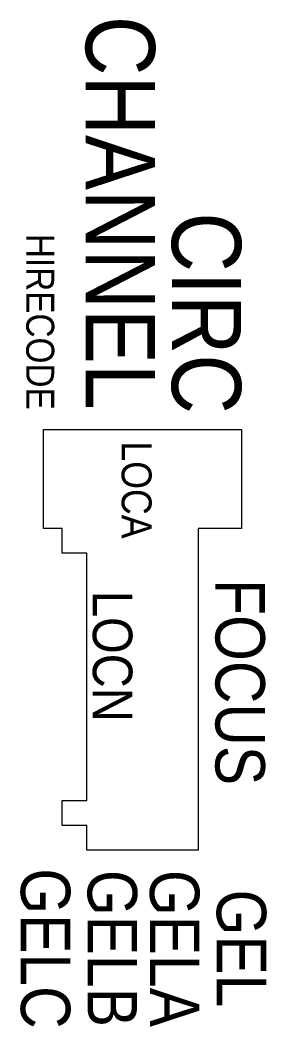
# Model space of a CAD drawing. Extents: x 1875 to 2125, y -1091 to -73.
import ezdxf
from ezdxf.enums import TextEntityAlignment as Align

# ---------------------------------------------------------------- set-up
doc = ezdxf.new("R2010")
doc.units = 0
doc.header["$MEASUREMENT"] = 0
for name, color, linetype in [('CHANNEL', 3, 'CONTINUOUS'), ('CIRC', 6, 'CONTINUOUS'), ('FOCUS', 30, 'CONTINUOUS'), ('GEL', 1, 'CONTINUOUS'), ('LANTERNS', 4, 'CONTINUOUS'), ('LOCATION', 7, 'CONTINUOUS')]:
    doc.layers.add(name, color=color, linetype=linetype)

msp = doc.modelspace()

# ---------------------------------------------------------------- linework, layer by layer
at = {"layer": 'LANTERNS', "color": 0}
msp.add_lwpolyline([(2055.3, -912.4), (1942.8, -912.4), (1942.8, -887.4), (1917.8, -887.4), (1917.8, -862.4), (1942.8, -862.4), (1942.8, -612.4), (1917.8, -612.4), (1917.8, -587.4), (1899.1, -587.4), (1899.1, -487.4), (1999.1, -487.4), (2099.1, -487.4), (2099.1, -587.4), (2055.3, -587.4), (2055.3, -912.4)], dxfattribs=at)

# ---------------------------------------------------------------- texts
at = {"layer": 'CHANNEL', "width": 0.89}
msp.add_attdef('CHANNEL', text='', height=70, rotation=270, dxfattribs=at).set_placement((1941.7, -268.3), align=Align.CENTER)
at = {"layer": 'CIRC', "width": 0.89}
msp.add_attdef('CIRC', text='', height=70, rotation=270, dxfattribs=at).set_placement((2028.8, -369.6), align=Align.CENTER)
at = {"layer": 'FOCUS', "width": 0.89}
msp.add_attdef('FOCUS', text='', height=50, rotation=270, dxfattribs=at).set_placement((2072.9, -742.6), align=Align.CENTER)
at = {"layer": 'GEL', "width": 0.89}
for tag, p in [('GELC', (1876, -1011.8)), ('GELB', (1943.6, -1011.8)), ('GELA', (2006.6, -1011.8)), ('GEL', (2074.2, -1011.8))]:
    msp.add_attdef(tag, text='', height=50, rotation=270, dxfattribs=at).set_placement(p, align=Align.CENTER)
at = {"layer": 'LANTERNS', "color": 0, "width": 0.89, "flags": 1}
for tag, p, s, height in [('HIRECODE', (1881.5, -289.5), 'C', 28.3), ('LOCA', (1978, -499.3), '', 30.3)]:
    msp.add_attdef(tag, p, s, height=height, rotation=270, dxfattribs=at)
at = {"layer": 'LOCATION', "width": 0.89}
msp.add_attdef('LOCN', text='', height=40, rotation=270, dxfattribs=at).set_placement((1948.8, -716.5), align=Align.CENTER)

doc.saveas('drawing.dxf')
